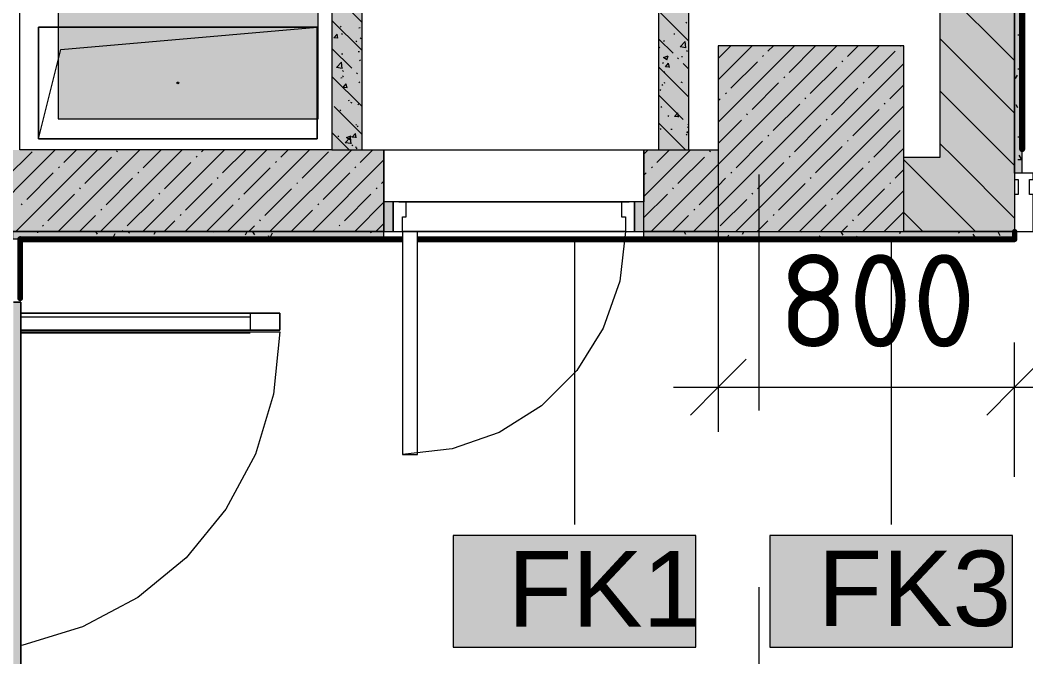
# Model space of a CAD drawing. Header units: millimetres. Extents: x -3817 to 677485, y -22715 to 103890.
# Drawn here: x 98964 to 101672, y 14166 to 15881 of the extents above; entities that cross this region are included whole.
import ezdxf

# ---------------------------------------------------------------- set-up
doc = ezdxf.new("R2010")
doc.units = ezdxf.units.MM
doc.layers.add('PDF _Геометрия', color=7, linetype='Continuous', true_color=0x1d1d1d)
doc.layers.add('PDF _Сплошная заливка', color=7, linetype='Continuous', true_color=0xffffff)
doc.layers.add('PDF _Текст', color=7, linetype='Continuous')
doc.styles.add('PDF GOST-Common', font='arial.ttf')
doc.styles.add('PDF ISOCPEUR', font='isocpeur.ttf')

msp = doc.modelspace()

# ---------------------------------------------------------------- hatches: boundary and pattern name
at = {"layer": 'PDF _Сплошная заливка', "transparency": 33554559}
h = msp.add_hatch(color=256, dxfattribs=at)
h.paths.add_polyline_path([(101641.6, 15468.3), (101661.6, 15468.3), (101661.6, 16761.7), (101649.6, 16761.7), (101649.6, 16731.7), (101641.6, 16731.7), (101641.6, 15528.7)], flags=0)
h.paths.add_polyline_path([(101661.6, 17861.7), (101661.6, 19661.3), (101641.6, 19661.3), (101641.6, 17891.7), (101649.6, 17891.7), (101649.6, 17861.7)], flags=0)
h = msp.add_hatch(color=256, dxfattribs=at)
h.paths.add_polyline_path([(101641.6, 15511.3), (101641.6, 16761.7), (101441.6, 16761.7), (101441.6, 15511.3)], flags=0)
h.paths.add_polyline_path([(101441.6, 17861.7), (101641.6, 17861.7), (101641.6, 19441.3), (101441.6, 19441.3), (101441.6, 17891.7)], flags=0)
for points in [[(100741.3, 15531.3), (100763.6, 15531.3), (100763.6, 16031.4), (100683.6, 16031.4), (100683.6, 15531.3)], [(100843.6, 15311.3), (101343.6, 15311.3), (101343.6, 15811.3), (100843.6, 15811.3), (100843.6, 15528.7)]]:
    msp.add_hatch(color=256, dxfattribs=at).paths.add_polyline_path(points)
h = msp.add_hatch(color=256, dxfattribs=at)
h.paths.add_polyline_path([(99943.6, 15311.3), (99943.6, 15531.3), (98743.6, 15531.3), (98743.6, 15311.3), (99410.6, 15311.3)], flags=0)
h.paths.add_polyline_path([(100643.6, 15311.3), (100843.6, 15311.3), (100843.6, 15531.3), (100643.6, 15531.3), (100643.6, 15391.3)], flags=0)
h = msp.add_hatch(color=256, dxfattribs=at)
h.paths.add_polyline_path([(110343.6, 15311.3), (110343.6, 15351.3), (110348.6, 15351.3), (110348.6, 15311.3), (110687.4, 15311.3), (110698.9, 15331.3), (110733.6, 15311.3), (110738.6, 15311.3), (110738.6, 15351.3), (110743.6, 15351.3), (110743.6, 15311.3), (110793.6, 15311.3), (110793.6, 15511.3), (110072.6, 15511.3), (110072.6, 15311.3), (110092.6, 15311.3)], flags=0)
h.paths.add_polyline_path([(105643.6, 15311.3), (105793.6, 15311.3), (105793.6, 15511.3), (105643.6, 15511.3)], flags=0)
h.paths.add_polyline_path([(106853.6, 15311.3), (106853.6, 15511.3), (106293.6, 15511.3), (106294.6, 15311.3)], flags=0)
h.paths.add_polyline_path([(101343.6, 15311.3), (101641.6, 15311.3), (101641.6, 15511.3), (101343.6, 15511.3)], flags=0)
h = msp.add_hatch(color=256, dxfattribs=at)
h.paths.add_polyline_path([(99943.6, 15291.3), (99943.6, 15311.3), (98943.6, 15311.3), (98943.6, 15291.3), (99410.6, 15291.3)], flags=0)
h.paths.add_polyline_path([(105793.6, 15291.3), (105983.1, 15291.3), (105983.1, 15311.3), (105643.6, 15311.3), (105643.6, 15291.3), (105792.6, 15291.3)], flags=0)
h.paths.add_polyline_path([(100643.6, 15291.3), (101641.6, 15291.3), (101641.6, 15311.3), (100643.6, 15311.3)], flags=0)

# ---------------------------------------------------------------- linework, layer by layer
at = {"layer": 'PDF _Геометрия', "color": 9, "lineweight": 9, "true_color": 0xc0c0c0}
for points in [[(101661.6, 16561.7), (101661.6, 15468.3), (101641.6, 15468.3), (101641.6, 16746.6), (101641.6, 15511.3), (101641.6, 15311.3), (101641.6, 15291.3), (100643.6, 15291.3), (100643.6, 15311.3), (101343.6, 15311.3), (101343.6, 15511.3), (101441.6, 15511.3), (101441.6, 16031.4)], [(99883.6, 16031.4), (99883.6, 15531.3), (99943.6, 15531.3), (99943.6, 15391.3)], [(100763.6, 16031.4), (100763.6, 15531.3), (100843.6, 15531.3), (100843.6, 15311.3), (100643.6, 15311.3), (100643.6, 15531.3), (100683.6, 15531.3), (100683.6, 16031.4)], [(98043.6, 15291.3), (98043.6, 15311.3), (98043.6, 15431.3), (97943.6, 15431.3), (97943.6, 15951.3), (98743.6, 15951.3), (98743.6, 15531.3), (98743.6, 15311.3), (99943.6, 15311.3), (99943.6, 15531.3), (100643.6, 15531.3), (100643.6, 15391.3)], [(100593.6, 15311.3), (100033.6, 15311.3)]]:
    msp.add_lwpolyline(points, dxfattribs=at)
at = {"layer": 'PDF _Геометрия', "color": 231, "lineweight": 70, "true_color": 0xff80c0}
for points in [[(101662.6, 16561.7), (101662.6, 15531.8), (101661.6, 15531.8), (101661.6, 16561.7)], [(101642.6, 15290.9), (101642.6, 15311.3), (101641.6, 15311.3), (101641.6, 15290.9)], [(99993.6, 15290.9), (98964.6, 15290.9), (98964.6, 15291.3), (98963.6, 15291.3), (98963.6, 15131.3), (98964.6, 15131.3), (98964.6, 15289.8), (99993.6, 15289.8)], [(100843.6, 15290.9), (100033.6, 15290.9)], [(100033.6, 15289.8), (100843.6, 15289.8)]]:
    msp.add_lwpolyline(points, dxfattribs=at)
at = {"layer": 'PDF _Геометрия', "color": 9, "lineweight": 9, "true_color": 0xc0c0c0}
for points in [[(98963.6, 15531.3), (98963.6, 16031.4), (99803.6, 16031.4), (99803.6, 15531.3)], [(98943.6, 15291.3), (99943.6, 15291.3), (99943.6, 15311.3), (98943.6, 15311.3)]]:
    msp.add_lwpolyline(points, close=True, dxfattribs=at)
at = {"layer": 'PDF _Геометрия', "lineweight": 9}
for points in [[(101641.6, 15771.8), (101441.6, 15971.8)], [(101641.6, 15630.3), (101441.6, 15830.3)], [(100663.2, 15311.3), (100843.6, 15491.8), (101163.2, 15811.3)], [(100777.2, 15311.3), (100843.6, 15377.7), (101277.2, 15811.3)], [(100843.6, 15719.9), (100935.1, 15811.3)], [(100843.6, 15605.8), (101049.1, 15811.3)], [(100843.6, 15776.9), (100878, 15811.3)], [(100977.6, 15796.8), (100992.1, 15811.3)], [(101034.6, 15739.8), (101105.9, 15811.1)], [(101191.4, 15782.6), (101220.2, 15811.3)], [(101248.4, 15725.6), (101319.7, 15796.8)], [(101334, 15811.1), (101334.2, 15811.3)], [(100877.8, 15697.1), (100949.1, 15768.3)], [(100891.3, 15311.3), (101343.6, 15763.7)], [(100963.3, 15782.6), (100965.7, 15785)], [(101177.2, 15768.3), (101179.5, 15770.7)], [(101091.6, 15682.8), (101162.9, 15754.1)], [(100934.8, 15640), (101006.1, 15711.3)], [(101020.3, 15725.6), (101022.7, 15727.9)], [(101234.2, 15711.3), (101236.6, 15713.7)], [(100863.5, 15682.8), (100865.9, 15685.2)], [(101148.7, 15625.8), (101219.9, 15697.1)], [(101305.5, 15668.5), (101343.6, 15706.6)], [(101641.6, 15488.9), (101619.1, 15511.3), (101441.6, 15688.9)], [(100843.6, 15662.8), (100849.3, 15668.5)], [(100991.8, 15583), (101063.1, 15654.3)], [(101077.4, 15668.5), (101079.7, 15670.9)], [(101291.2, 15654.3), (101293.6, 15656.7)], [(100920.6, 15625.8), (100922.9, 15628.1)], [(101005.3, 15311.3), (101343.6, 15649.6)], [(101205.7, 15568.7), (101277, 15640)], [(100843.6, 15548.8), (100906.3, 15611.5)], [(101134.4, 15611.5), (101136.8, 15613.9)], [(101048.9, 15526), (101120.1, 15597.3)], [(101262.7, 15511.7), (101334, 15583)], [(100892, 15483.2), (100963.3, 15554.5)], [(100977.6, 15568.7), (100980, 15571.1)], [(101191.4, 15554.5), (101193.8, 15556.9)], [(101641.6, 15347.5), (101477.7, 15511.3), (101441.6, 15547.5)], [(98838.4, 15311.3), (99058.4, 15531.3)], [(98924.7, 15454.7), (98996, 15526)], [(98952.4, 15311.3), (99172.4, 15531.3)], [(99066.5, 15311.3), (99286.5, 15531.3)], [(99081.5, 15497.5), (99115.4, 15531.3)], [(99180.5, 15311.3), (99400.5, 15531.3)], [(99224.1, 15526), (99226.4, 15528.4)], [(99294.6, 15311.3), (99514.6, 15531.3)], [(99295.4, 15483.2), (99343.5, 15531.3)], [(99408.6, 15311.3), (99628.6, 15531.3)], [(99452.2, 15526), (99457.5, 15531.3)], [(99509.2, 15469), (99571.6, 15531.3)], [(99522.7, 15311.3), (99742.7, 15531.3)], [(99636.7, 15311.3), (99856.7, 15531.3)], [(99666, 15511.7), (99685.6, 15531.3)], [(99723, 15454.7), (99794.3, 15526)], [(99879.9, 15497.5), (99913.7, 15531.3)], [(100643.6, 15519.9), (100655.1, 15531.3)], [(100643.6, 15405.8), (100769.1, 15531.3)], [(100678.2, 15497.5), (100712.1, 15531.3)], [(100820.8, 15526), (100823.1, 15528.4)], [(101105.9, 15469), (101177.2, 15540.2)], [(101119.4, 15311.3), (101343.6, 15535.6)], [(99138.5, 15440.4), (99209.8, 15511.7)], [(99352.4, 15426.2), (99423.7, 15497.5)], [(99437.9, 15511.7), (99440.3, 15514.1)], [(99651.8, 15497.5), (99654.1, 15499.8)], [(99750.8, 15311.3), (99943.6, 15504.2)], [(100735.2, 15440.4), (100806.5, 15511.7)], [(100949.1, 15426.2), (101020.3, 15497.5)], [(101034.6, 15511.7), (101037, 15514.1)], [(101248.4, 15497.5), (101250.8, 15499.8)], [(101536.3, 15311.3), (101343.6, 15504.1)], [(98981.7, 15397.7), (99053, 15469)], [(99067.3, 15483.2), (99069.6, 15485.6)], [(99281.1, 15469), (99283.5, 15471.3)], [(99566.2, 15411.9), (99637.5, 15483.2)], [(99780.1, 15397.7), (99851.3, 15469)], [(99865.6, 15483.2), (99868, 15485.6)], [(100643.6, 15462.8), (100649.7, 15469)], [(100663.9, 15483.2), (100666.3, 15485.6)], [(100877.8, 15469), (100880.2, 15471.3)], [(101162.9, 15411.9), (101234.2, 15483.2)], [(101319.7, 15454.7), (101343.6, 15478.5)], [(99195.6, 15383.4), (99266.8, 15454.7)], [(99409.4, 15369.2), (99480.7, 15440.4)], [(99494.9, 15454.7), (99497.3, 15457.1)], [(99708.8, 15440.4), (99711.2, 15442.8)], [(99936.9, 15440.4), (99943.6, 15447.1)], [(100792.2, 15383.4), (100843.6, 15434.7), (100863.5, 15454.7)], [(101006.1, 15369.2), (101077.4, 15440.4)], [(101091.6, 15454.7), (101094, 15457.1)], [(101305.5, 15440.4), (101307.8, 15442.8)], [(99038.7, 15340.6), (99110, 15411.9)], [(99124.3, 15426.2), (99126.6, 15428.6)], [(99338.1, 15411.9), (99340.5, 15414.3)], [(99623.2, 15354.9), (99694.5, 15426.2)], [(99837.1, 15340.6), (99908.4, 15411.9)], [(99922.6, 15426.2), (99925, 15428.6)], [(100643.6, 15348.8), (100706.7, 15411.9)], [(100721, 15426.2), (100723.3, 15428.6)], [(100934.8, 15411.9), (100937.2, 15414.3)], [(101219.9, 15354.9), (101291.2, 15426.2)], [(101233.4, 15311.3), (101343.6, 15421.5)], [(98967.5, 15383.4), (98969.8, 15385.8)], [(99252.6, 15326.4), (99323.9, 15397.7)], [(99466.4, 15312.1), (99537.7, 15383.4)], [(99552, 15397.7), (99554.3, 15400)], [(99765.8, 15383.4), (99768.2, 15385.8)], [(99864.8, 15311.3), (99943.6, 15390.1)], [(100849.3, 15326.4), (100920.6, 15397.7)], [(101063.1, 15312.1), (101134.4, 15383.4)], [(101148.7, 15397.7), (101151, 15400)], [(99181.3, 15369.2), (99183.7, 15371.5)], [(99395.1, 15354.9), (99397.5, 15357.3)], [(99693.7, 15311.3), (99751.5, 15369.2)], [(100778, 15369.2), (100780.4, 15371.5)], [(100991.8, 15354.9), (100994.2, 15357.3)], [(101290.4, 15311.3), (101343.6, 15364.5)], [(101394.9, 15311.3), (101343.6, 15362.6)], [(99024.5, 15326.4), (99026.9, 15328.8)], [(99123.5, 15311.3), (99167, 15354.9)], [(99351.6, 15311.3), (99380.9, 15340.6)], [(99609, 15340.6), (99611.4, 15343)], [(99822.8, 15326.4), (99825.2, 15328.8)], [(99921.8, 15311.3), (99943.6, 15333.1)], [(100720.2, 15311.3), (100763.7, 15354.9)], [(100948.3, 15311.3), (100977.6, 15340.6)], [(101205.7, 15340.6), (101208, 15343)], [(99009.4, 15311.3), (99010.2, 15312.1)], [(99238.3, 15312.1), (99240.7, 15314.5)], [(99579.7, 15311.3), (99594.7, 15326.4)], [(99807.8, 15311.3), (99808.6, 15312.1)], [(100835, 15312.1), (100837.4, 15314.5)], [(101176.4, 15311.3), (101191.4, 15326.4)]]:
    msp.add_lwpolyline(points, dxfattribs=at)
at = {"layer": 'PDF _Геометрия', "color": 7, "lineweight": 9}
for points in [[(99766.2, 15930.4), (99066.2, 15930.4), (99066.2, 15614.7), (99766.2, 15614.7)], [(99763.6, 15861.4), (99763.6, 15561.3), (99013.6, 15561.3), (99013.6, 15861.4)], [(99763.6, 15861.4), (99013.6, 15861.4), (99013.6, 15561.3), (99763.6, 15561.3)], [(101343.6, 15811.3), (100843.6, 15811.3), (100843.6, 15311.3), (101343.6, 15311.3)], [(101343.6, 15311.3), (101641.6, 15311.3)], [(98965.7, 13340.9), (98965.7, 15120.9)], [(100783, 14492.8), (100129.9, 14492.8), (100129.9, 14192.8), (100783, 14192.8)], [(101635.8, 14492.8), (100982.7, 14492.8), (100982.7, 14192.8), (101635.8, 14192.8)]]:
    msp.add_lwpolyline(points, close=True, dxfattribs=at)
at = {"layer": 'PDF _Геометрия', "color": 252, "lineweight": 9, "true_color": 0x878787}
for points in [[(99883.6, 15875.2), (99856.9, 15901.9)], [(100763.6, 15824.9), (100683.6, 15904.9)], [(99883.6, 15799.7), (99803.6, 15879.7)], [(100756, 15875.4), (100758.8, 15873.5)], [(99825.4, 15863.8), (99827.9, 15861.6)], [(99828.9, 15844.9), (99831.7, 15843.1)], [(99876.4, 15859.8), (99879.7, 15860.3)], [(100723.9, 15843.5), (100727.2, 15843.9)], [(99819.5, 15831.6), (99808.8, 15832.5), (99817.4, 15842.7)], [(99819.5, 15831.5), (99817.4, 15842.7)], [(99868, 15824.8), (99870.5, 15822.5)], [(99880, 15830.4), (99882.6, 15832.5)], [(100721.9, 15791.2), (100683.6, 15829.5)], [(100696, 15823.7), (100698.6, 15825.8)], [(100756.6, 15806.1), (100740.8, 15808.5), (100754.7, 15823)], [(100756.7, 15806), (100754.7, 15822.9)], [(99856.9, 15751), (99803.6, 15804.3)], [(99829.6, 15789.7), (99832.9, 15790.2)], [(99874.1, 15795.6), (99877.5, 15796)], [(100683.6, 15808.6), (100686, 15807.1)], [(100758.1, 15798.9), (100760.5, 15796.6)], [(99831.4, 15750.6), (99815.6, 15753.1), (99829.5, 15767.5)], [(99831.4, 15750.5), (99829.5, 15767.4)], [(99877.8, 15771.2), (99880.5, 15773.3)], [(100693.8, 15764.6), (100696.5, 15766.6)], [(100704.9, 15773.8), (100696, 15779.7), (100708.5, 15784.5)], [(100712.2, 15753.5), (100701.5, 15754.4), (100710.1, 15764.6)], [(100704.9, 15773.7), (100708.5, 15784.4)], [(100712.2, 15753.4), (100710.1, 15764.6)], [(100737, 15776.1), (100734.4, 15778.7)], [(100744.5, 15782.2), (100747.8, 15782.7)], [(100763.6, 15749.5), (100749.5, 15763.6)], [(99832.2, 15744.8), (99834.7, 15742.5)], [(99872, 15735.9), (99869.5, 15738.4)], [(100763.6, 15674), (100683.6, 15754)], [(100697, 15742), (100699.5, 15739.8)], [(99883.6, 15648.8), (99803.6, 15728.8)], [(99827.4, 15725.5), (99830.7, 15725.9)], [(99831.8, 15730.2), (99834.6, 15728.4)], [(99844.1, 15697.9), (99833.5, 15698.8), (99842.1, 15709)], [(99844.1, 15697.8), (99842.1, 15708.9)], [(99875.6, 15712), (99878.3, 15714.1)], [(100691.6, 15705.4), (100694.3, 15707.4)], [(100697.7, 15712.1), (100701, 15712.5)], [(100743.4, 15714), (100746.3, 15712.2)], [(100686, 15694.1), (100688.8, 15692.3)], [(99847.9, 15664.2), (99851.2, 15664.6)], [(99853.8, 15659.7), (99856.7, 15657.9)], [(99873.5, 15652.9), (99876.1, 15654.9)], [(100749.5, 15612.7), (100683.6, 15678.7)], [(100763.2, 15656.8), (100763.6, 15656.8)], [(99883.6, 15573.4), (99809.1, 15647.9)], [(99824.9, 15638.7), (99827.3, 15636.4)], [(100689.5, 15646.2), (100692.1, 15648.2)], [(100736.8, 15619.8), (100726.2, 15620.7), (100734.8, 15630.9)], [(100736.8, 15619.7), (100734.8, 15630.8)], [(99867.5, 15599.6), (99869.9, 15597.4)], [(100755.4, 15531.3), (100683.6, 15603.2)], [(100708.1, 15623.6), (100710.9, 15621.8)], [(100763.6, 15598.7), (100762.1, 15600.1)], [(99803.6, 15594.4), (99804.5, 15594.5)], [(99850.2, 15531.3), (99803.6, 15578)], [(99868.8, 15564.1), (99858.2, 15565), (99866.7, 15575.3)], [(99868.8, 15564), (99866.8, 15575.2)], [(99871.3, 15593.7), (99874, 15595.7)], [(100687.3, 15587), (100690, 15589)], [(100716.4, 15586.6), (100719.8, 15587.1)], [(100757.5, 15573.7), (100760, 15571.4)], [(100763.6, 15576), (100758.9, 15579.2), (100763.6, 15581)], [(100761, 15592.5), (100763.6, 15592.8)], [(99819.2, 15568.9), (99822, 15567)], [(99855, 15548), (99839.2, 15550.4), (99853, 15564.9)], [(99851.8, 15558.6), (99842.9, 15564.6), (99855.4, 15569.4)], [(99851.8, 15558.5), (99855.4, 15569.3)], [(99855, 15547.9), (99853.1, 15564.8)], [(99856.7, 15545), (99859.5, 15543.2)], [(99866.7, 15538.7), (99870, 15539.2)], [(99869.2, 15534.5), (99871.8, 15536.5)]]:
    msp.add_lwpolyline(points, dxfattribs=at)
at = {"layer": 'PDF _Геометрия', "color": 253, "lineweight": 9, "true_color": 0x9b9b9b}
for points in [[(101661.6, 15869.3), (101659.9, 15872.2)], [(101650.5, 15840.7), (101660.6, 15840.7)], [(101650.5, 15749.3), (101660.6, 15749.3)], [(101648.4, 15732.5), (101643.4, 15723.8)], [(101659.6, 15690.9), (101654.6, 15682.2)], [(101650.8, 15644.1), (101645.8, 15652.8)], [(101650.5, 15566.4), (101660.6, 15566.4)], [(101650.5, 15505.4), (101660.6, 15505.4)], [(101659, 15508), (101653.9, 15516.7)], [(101661.6, 15511.4), (101657.6, 15504.5)], [(99012, 15311.3), (99010.3, 15308.3)], [(99172.2, 15304.2), (99168.1, 15311.3)], [(99219.4, 15304.8), (99214.4, 15296.1)], [(99258.4, 15311.3), (99256, 15307.2)], [(99328.8, 15311.3), (99324, 15303.1)], [(99486, 15309.3), (99484.8, 15311.3)], [(99574.8, 15310.8), (99569.8, 15302)], [(99595.7, 15302.3), (99590.6, 15311)], [(99642.8, 15306.7), (99637.8, 15298)], [(99731.7, 15310.4), (99731.2, 15311.3)], [(99909.4, 15307.4), (99907.2, 15311.3)], [(100756.3, 15303.6), (100751.9, 15311.3)], [(100871.5, 15301.2), (100866.5, 15292.5)], [(100912.6, 15311.3), (100908.1, 15303.6)], [(101018.1, 15311.3), (101017.8, 15310.7)], [(101070.1, 15308.8), (101068.6, 15311.3)], [(101179.8, 15301.7), (101174.7, 15310.5)], [(101264.5, 15311.3), (101263.5, 15309.6)], [(101315.8, 15309.9), (101315, 15311.3)], [(101334.9, 15311.3), (101331.5, 15305.5)], [(101493.5, 15306.9), (101491, 15311.3)], [(101535.2, 15295.8), (101530.1, 15304.5)], [(101603.2, 15299.9), (101598.2, 15308.6)], [(99059.7, 15292.1), (99069.8, 15292.1)], [(99074, 15291.3), (99072.8, 15293.5)], [(99151.2, 15292.1), (99161.2, 15292.1)], [(99177.8, 15293.6), (99176.4, 15291.3)], [(99212.1, 15292.1), (99222.2, 15292.1)], [(99364.5, 15292.1), (99374.6, 15292.1)], [(99423.5, 15292.5), (99422.8, 15291.3)], [(99456, 15292.1), (99466, 15292.1)], [(99547.4, 15292.1), (99557.5, 15292.1)], [(99637.2, 15291.3), (99632.3, 15299.8)], [(99730.3, 15292.1), (99740.4, 15292.1)], [(99821.7, 15292.1), (99831.8, 15292.1)], [(99882.7, 15292.1), (99892.8, 15292.1)], [(100657.8, 15291.3), (100656.9, 15293)], [(100705.7, 15292.1), (100715.7, 15292.1)], [(100797.1, 15292.1), (100807.2, 15292.1)], [(100888.5, 15292.1), (100898.6, 15292.1)], [(101071.4, 15292.1), (101081.5, 15292.1)], [(101117.2, 15300.1), (101112.2, 15291.4)], [(101162.9, 15292.1), (101172.9, 15292.1)], [(101185.3, 15296), (101182.6, 15291.3)], [(101221, 15291.3), (101216.4, 15299.3)], [(101223.8, 15292.1), (101233.9, 15292.1)], [(101376.2, 15292.1), (101386.3, 15292.1)], [(101431, 15294.9), (101428.9, 15291.3)], [(101467.7, 15292.1), (101477.7, 15292.1)], [(101559.1, 15292.1), (101569.2, 15292.1)], [(101641.6, 15294.3), (101639.8, 15297.4)]]:
    msp.add_lwpolyline(points, dxfattribs=at)
at = {"layer": 'PDF _Геометрия', "color": 7, "lineweight": 9}
for points in [[(99013.6, 15561.3), (99073.6, 15801.3), (99763.6, 15861.4)], [(99803.6, 15531.3), (99883.6, 15531.3)], [(100683.6, 15531.3), (100763.6, 15531.3)], [(100843.6, 15355.9), (100843.6, 14892.4), (100843.6, 14772.4)], [(100456.5, 15290.3), (100456.5, 14522.9)], [(101309.2, 15290.4), (101309.3, 14522.9)], [(98965.7, 15120.9), (98945.7, 15120.9), (98965.7, 15120.9)], [(101641.6, 14651.4), (101641.6, 14892.4), (101641.6, 15012.4)], [(100723.6, 14892.4), (101761.6, 14892.4)]]:
    msp.add_lwpolyline(points, dxfattribs=at)
at = {"layer": 'PDF _Геометрия', "color": 253, "lineweight": 9, "true_color": 0xaaaaaa}
for points in [[(100953.6, 14829.9), (100953.6, 15464.9)], [(99983.6, 15391.3), (100603.6, 15391.3), (99983.6, 15391.3)], [(98639.7, 15311.3), (100227.2, 15311.3)], [(100033.6, 15311.3), (100593.6, 15311.3), (100578.5, 15177.8), (100534.2, 15051), (100462.7, 14937.3), (100367.7, 14842.3), (100253.9, 14770.8), (100127.1, 14726.4), (99993.6, 14711.3)], [(100593.6, 15311.3), (99993.6, 15311.3)], [(100703.4, 15311.3), (101338.4, 15311.3)], [(99583.2, 15091.3), (99583.2, 15046.3)], [(99583.2, 15081.3), (98965.7, 15081.3)], [(98965.7, 15041.3), (99663.2, 15041.3), (99646.6, 14873.6), (99597.7, 14712.2), (99518.2, 14563.6), (99411.3, 14433.2), (99280.9, 14326.3), (99132.3, 14246.8), (98970.9, 14197.9), (98965.7, 14197.4)], [(99583.2, 15037.4), (98965.7, 15037.4)], [(100953.6, 12766.1), (100953.6, 14353.6)]]:
    msp.add_lwpolyline(points, dxfattribs=at)
at = {"layer": 'PDF _Геометрия', "color": 7, "lineweight": 20}
msp.add_lwpolyline([(101641.6, 15451.3), (101651.6, 15451.3), (101651.6, 15411.3), (101641.6, 15411.3), (101641.6, 15311.3), (101691.6, 15311.3), (101691.6, 15411.3), (101681.6, 15411.3), (101681.6, 15451.3), (101691.6, 15451.3), (101691.6, 15468.3), (101641.6, 15468.3)], close=True, dxfattribs=at)
at = {"layer": 'PDF _Геометрия', "color": 253, "lineweight": 13, "true_color": 0xaaaaaa}
for points in [[(99968.6, 15391.3), (99943.6, 15391.3), (99943.6, 15311.3), (99968.6, 15311.3)], [(99993.6, 15311.3), (99993.6, 15351.3), (100003.6, 15351.3), (100003.6, 15391.3), (99968.6, 15391.3), (99968.6, 15311.3)], [(100593.6, 15311.3), (100618.6, 15311.3), (100618.6, 15391.3), (100583.6, 15391.3), (100583.6, 15351.3), (100593.6, 15351.3)], [(100618.6, 15391.3), (100618.6, 15311.3), (100643.6, 15311.3), (100643.6, 15391.3)], [(99993.6, 14711.3), (100033.6, 14711.3), (100033.6, 15311.3), (99993.6, 15311.3)]]:
    msp.add_lwpolyline(points, close=True, dxfattribs=at)
at = {"layer": 'PDF _Геометрия', "color": 52, "lineweight": 70, "true_color": 0xe1dc04}
for points in [[(101641.6, 15290.9), (100843.6, 15290.9)], [(100843.6, 15289.8), (101642.6, 15289.9), (101642.6, 15290.9)]]:
    msp.add_lwpolyline(points, dxfattribs=at)
at = {"layer": 'PDF _Геометрия', "color": 52, "lineweight": 9, "true_color": 0xe1dc04}
msp.add_lwpolyline([(100843.6, 15290.9), (100843.6, 15289.8)], dxfattribs=at)
at = {"layer": 'PDF _Геометрия', "color": 231, "lineweight": 9, "true_color": 0xff80c0}
for points in [[(100843.6, 15289.8), (100843.6, 15290.9)], [(101641.6, 15290.9), (101642.6, 15290.9)]]:
    msp.add_lwpolyline(points, dxfattribs=at)
at = {"layer": 'PDF _Геометрия', "color": 253, "lineweight": 9, "true_color": 0xaaaaaa}
msp.add_lwpolyline([(98965.7, 15091.3), (99663.2, 15091.3), (99663.2, 15046.3), (98965.7, 15046.3), (99663.2, 15046.3), (99663.2, 15091.3)], close=True, dxfattribs=at)
at = {"layer": 'PDF _Геометрия', "color": 7, "lineweight": 20}
for points in [[(100918.6, 14967.4), (100843.6, 14892.4), (100768.6, 14817.4)], [(101716.6, 14967.4), (101641.6, 14892.4), (101566.6, 14817.4)]]:
    msp.add_lwpolyline(points, dxfattribs=at)
at = {"layer": 'PDF _Геометрия', "color": 7, "lineweight": 9}
msp.add_circle((99388.6, 15711.3), 2.5, dxfattribs=at)
at = {"layer": 'PDF _Сплошная заливка', "color": 254, "lineweight": 35, "true_color": 0xffb9dc, "transparency": 33554559}
for points in [[(101661.6, 15531.8), (101662.6, 15531.8), (101661.6, 16561.7)], [(101641.6, 15290.9), (101642.6, 15290.9), (101641.6, 15311.3)]]:
    msp.add_solid(points, dxfattribs=at)
at = {"layer": 'PDF _Сплошная заливка', "lineweight": 35, "transparency": 33554559}
for points in [[(99803.6, 15531.3), (99883.6, 15531.3), (99803.6, 16031.4), (99883.6, 16031.4)], [(99943.6, 15311.3), (99968.6, 15311.3), (99943.6, 15391.3), (99968.6, 15391.3)], [(100618.6, 15311.3), (100643.6, 15311.3), (100618.6, 15391.3), (100643.6, 15391.3)]]:
    msp.add_solid(points, dxfattribs=at)
at = {"layer": 'PDF _Сплошная заливка', "lineweight": 9, "transparency": 33554559}
for points in [[(99766.2, 15930.4), (99066.2, 15930.4), (99766.2, 15614.7), (99066.2, 15614.7)], [(100783, 14492.8), (100129.9, 14492.8), (100783, 14192.8), (100129.9, 14192.8)], [(101635.8, 14492.8), (100982.7, 14492.8), (101635.8, 14192.8), (100982.7, 14192.8)]]:
    msp.add_solid(points, dxfattribs=at)
at = {"layer": 'PDF _Сплошная заливка', "color": 251, "lineweight": 35, "true_color": 0x494949, "transparency": 33554559}
msp.add_solid([(98965.7, 13340.9), (98965.7, 15120.9), (98945.7, 13340.9), (98945.7, 15120.9)], dxfattribs=at)

# ---------------------------------------------------------------- texts
at = {"layer": 'PDF _Текст', "attachment_point": 4}
for s, insert, char_height, style in [('800', (101005.6, 15125.1), 250.11, 'PDF ISOCPEUR'), ('FK1', (100277, 14349.4), 203.2, 'PDF GOST-Common'), ('FK3', (101111.8, 14349.4), 203.2, 'PDF GOST-Common')]:
    msp.add_mtext(s, dxfattribs=dict(at, insert=insert, char_height=char_height, style=style))

doc.saveas('drawing.dxf')
